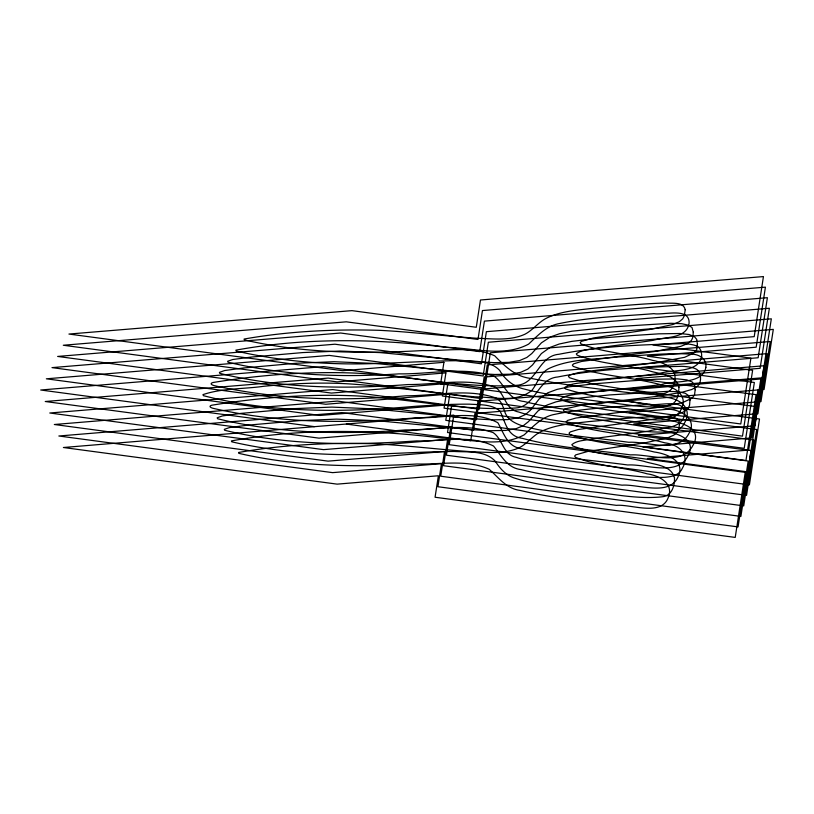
<?xml version="1.0" encoding="UTF-8"?>
<svg xmlns="http://www.w3.org/2000/svg" width="814" height="814" viewBox="0 0 814 814"><rect width="100%" height="100%" fill="white"/><g stroke="black" fill="none" stroke-linecap="round" stroke-linejoin="round"><path stroke-width="1.22" d="M757.895 390.028L748.656 450.081L647.415 458.465L745.359 471.571L735.225 537.413L435.073 497.242L438.38 475.763L337.138 484.137L63.39 447.507L453.785 415.109L449.236 444.688L749.389 484.859L759.513 419.007L624.725 400.966M346.367 424.084L470.726 440.73L474.918 413.451L764.061 389.438L773.3 329.385L490.323 352.798L484.879 388.166L323.677 366.595L40.7 390.008L314.448 426.648M674.501 477.991C674.735 486.039 671.682 496.062 662.158 496.794C637.922 499.47 613.664 493.986 589.611 491.514C564.774 487.8 539.397 485.917 515.343 478.327C506.339 475.814 500.132 468.772 495.288 461.223C484.961 450.244 468.03 452.279 454.354 451.465C421.988 451.587 389.692 454.12 357.336 454.619C315.252 455.158 272.639 451.21 231.695 441.799L231.43 440.923C300.641 428.225 372.222 429.354 442.033 438.115C468.925 438.614 499.155 448.3 524.206 434.849C533.353 426.302 542.216 416.341 555.362 414.234C586.294 407.722 618.091 406.98 649.521 404.405C658.638 406.237 685.602 397.558 684.635 414.041C682.376 429.823 660.205 427.492 648.727 431.094C630.178 433.984 611.507 435.989 592.948 438.777C586.039 440.557 577.574 439.947 571.866 444.617L572.639 445.889C595.441 454.568 620.451 455.514 644.078 461.365C654.354 464.825 671.581 465.018 674.501 477.991M678.937 387.23C678.723 393.905 677.614 402.584 670.217 405.006C648.473 409.941 625.946 403.866 604.12 402.075C577.675 398.311 550.905 395.919 524.969 389.255C514.163 386.935 505.107 380.036 499.725 370.462C489.397 359.483 472.476 361.518 458.791 360.704C426.424 360.836 394.129 363.37 361.772 363.868C319.688 364.407 277.075 360.46 236.131 351.038L235.867 350.162C305.077 337.464 376.658 338.604 446.469 347.364C473.361 347.863 503.591 357.539 528.642 344.098C537.789 335.541 546.652 325.58 559.798 323.473C590.73 316.972 622.527 316.229 653.957 313.644C663.074 315.476 690.048 306.807 689.082 323.28C686.812 339.062 664.641 336.742 653.164 340.333C634.625 343.223 615.954 345.238 597.384 348.016C590.486 349.796 582.01 349.196 576.302 353.856L577.085 355.128C599.877 363.817 624.898 364.753 648.514 370.614C658.791 374.074 676.027 374.257 678.937 387.23M695.176 389.764L694.535 394.882L692.083 398.158L682.397 402.696L655.107 407.824L576.139 417.989L567.582 420.431L566.249 421.713L567.175 423.046C598.697 433.547 632.732 434.076 664.804 442.826C678.489 444.475 690.628 454.293 682.336 468.294C679.659 474.938 671.855 476.75 665.445 477.258C648.483 478.133 631.583 475.722 614.763 473.88C581.918 468.956 548.137 467.541 516.341 457.376C502.818 454.833 502.869 439.133 493.142 432.61C465.232 422.832 434.534 430.067 405.616 429.934C342.877 434.737 278.815 433.801 217.542 418.732L217.206 417.765L222.334 415.934L241.066 413.37L293.925 408.648L331.807 407.102L373.555 408.862L473.534 418.783L492.439 419.851L507.682 419.597L518.457 417.704L525.579 414.468L530.27 410.358L539.173 398.952L547.832 392.786L556.99 389.397L569.637 386.742L593.691 383.842L630.199 380.932L656.491 379.222L677.563 378.876L686.843 379.894L692.124 381.959L694.505 384.778L695.176 389.764M697.405 344.383L696.753 349.501L694.311 352.777L684.615 357.315L657.325 362.444L578.357 372.608L569.8 375.051L568.467 376.333L569.403 377.665C600.925 388.166 634.951 388.695 667.022 397.446C680.708 399.104 692.846 408.913 684.554 422.914C681.888 429.558 674.073 431.369 667.663 431.888C650.701 432.753 633.801 430.341 616.981 428.51C584.137 423.575 550.356 422.161 518.559 411.996C505.036 409.452 505.087 393.752 495.36 387.23C467.45 377.452 436.752 384.696 407.834 384.554C345.095 389.357 281.034 388.42 219.76 373.351L219.424 372.385L224.552 370.553L243.294 367.999L296.154 363.268L334.035 361.721L375.773 363.482L475.763 373.402L494.658 374.481L509.9 374.216L520.675 372.324L527.798 369.098L532.488 364.977L541.391 353.571L550.05 347.405L559.208 344.017L571.855 341.361L595.909 338.461L632.417 335.551L658.709 333.842L679.792 333.496L689.061 334.513L694.342 336.579L696.723 339.397L697.405 344.383M705.87 367.328C702.675 384.991 674.145 380.026 661.487 384.564C637.118 387.627 612.627 389.662 588.247 392.582C579.192 394.546 568.538 393.579 560.643 398.809L561.711 400.203C595.227 410.571 630.952 411.518 665.13 419.332C677.859 421.876 703.917 426.719 692.948 445.39C681.806 466.91 649.287 453.764 630.596 454.884C594.525 450.03 557.824 447.802 522.547 438.41C506.725 436.375 505.647 422.151 500.02 411.111C491.727 403.948 479.761 404.843 469.525 404.171C451.77 404.019 434.035 405.148 416.31 406.217C345.39 412.403 272.71 413.583 203.398 395.665L202.981 394.617C222.283 388.085 243.61 389.173 263.736 386.284C294.169 383.292 324.847 381.949 355.382 384.33C395.451 387.138 435.185 393.213 475.173 396.845C493.711 396.896 516.544 403.347 532.102 390.14C537.81 382.794 540.262 372.486 549.44 368.264C570.197 358.862 593.762 359.595 616.005 357.132C641.127 355.698 666.3 352.513 691.473 354.192C699.043 354.029 706.979 358.994 705.87 367.328M689.957 400.244L689.58 405.209L688.135 408.445L684.462 411.548L677.452 414.428L651.922 419.454L578.296 429.507L570.309 431.908L569.057 433.16L569.912 434.473C597.028 444.027 626.485 444.841 654.293 452.014C666.401 453.561 685.754 460.856 678.245 476.404C669.678 496.947 638.461 483.913 622.059 485.164C588.319 480.565 554.131 477.93 521.041 469.607C507 467.999 501.271 455.413 493.508 446.001C469.993 434.33 441.961 441.615 416.727 440.893C352.666 445.38 287.261 445.523 224.613 430.26L224.318 429.344L229.385 427.594L247.792 425.152L299.593 420.635L336.528 419.118L376.831 420.675L472.72 429.741L490.913 430.708L505.698 430.423L516.31 428.602L523.504 425.539L528.418 421.652L538.095 410.877L547.028 405.046L556.176 401.811L568.61 399.267L609.554 394.932L667.399 391.351L678.408 391.768L685.246 393.264L688.695 395.655L689.957 400.244M693.284 332.183L692.907 337.138L691.462 340.384L687.789 343.477L680.779 346.357L655.25 351.394L581.623 361.436L573.636 363.838L572.384 365.099L573.239 366.402C602.472 376.617 634.259 377.106 664.051 385.602C675.294 386.853 687.861 396.031 681.572 408.333C673.005 428.876 641.788 415.842 625.386 417.094C591.656 412.495 557.458 409.869 524.369 401.546C507.844 400.01 505.168 384.412 494.2 376.261C463.685 366.3 430.443 374.318 399.013 373.86C341.88 377.727 283.699 375.458 227.951 362.199L227.645 361.274L232.712 359.523L251.119 357.081L302.92 352.564L339.855 351.048L380.158 352.604L476.048 361.681L494.251 362.637L509.025 362.352L519.637 360.541L526.831 357.478L531.756 353.581L541.432 342.816L550.356 336.976L559.503 333.75L571.947 331.196L612.891 326.862L670.736 323.28L681.735 323.697L688.573 325.203L692.022 327.584L693.284 332.183M685.215 309.686L684.289 315.801L682.732 318.823L679.314 321.723L673.107 324.44L651.088 329.273L593.447 337.983L581.298 341.412L580.219 342.623L580.921 343.864C603.764 352.879 629.049 353.622 652.625 360.358C662.84 362.301 678.611 368.152 674.348 381.481C672.11 401.648 643.671 392.206 630.819 392.877C597.71 388.817 564.468 385.164 531.756 378.52C515.954 377.167 504.985 366.381 494.719 355.82C472.273 345.665 446.387 351.18 422.547 350.559C363.064 353.866 302.513 353.388 244.312 339.886L244.088 339.051C288.38 331.196 334.269 329.039 379.344 330.321C411.853 331.939 444.169 336.019 476.638 338.237C492.663 338.716 509.829 341.107 524.898 334.239C533.241 329.924 538.736 321.672 547.354 317.755C562.006 310.877 578.52 310.073 594.342 308.16C617.877 306.145 641.412 303.693 665.038 303.042C671.316 303.785 683.485 301.18 685.215 309.686M679.659 423.138L678.744 429.253L677.177 432.265L673.758 435.164L667.561 437.891L645.543 442.724L587.891 451.424L575.752 454.863L574.664 456.064L575.376 457.305C598.209 466.32 623.504 467.063 647.079 473.809C658.597 475.366 673.982 483.14 668.436 497.069C661.69 516.941 631.216 504.019 616.361 505.341C584.187 500.905 551.658 498.026 520.034 490.415C506.4 488.665 498.565 477.553 489.173 469.261C466.727 459.106 440.832 464.621 417.002 464C357.519 467.307 296.968 466.839 238.767 453.327L238.543 452.492C282.834 444.648 328.714 442.48 373.789 443.762C406.308 445.38 438.624 449.47 471.092 451.678C487.118 452.157 504.283 454.558 519.352 447.69C527.686 443.376 533.19 435.114 541.809 431.196C556.45 424.328 572.964 423.524 588.787 421.601C612.332 419.586 635.856 417.134 659.482 416.483C665.771 417.236 677.94 414.631 679.659 423.138M701.627 356.715C698.249 373.534 671.682 369.2 659.411 373.504C636.487 376.526 613.461 378.561 590.526 381.44C582.02 383.353 571.906 382.478 564.56 387.576L565.557 388.939C599.369 399.725 635.642 400.284 669.993 409.279C681.867 410.358 697.252 419.648 689.153 433.038C678.856 454.243 646.794 441.127 628.856 442.287C593.569 437.515 557.702 435.154 523.158 426.119C516.218 423.84 508.577 420.512 505.382 413.441C503.225 407.997 502.136 401.322 496.52 398.209C467.765 387.912 435.958 395.889 406.135 395.767C341.921 401.455 276.852 399.715 213.817 385.541A13.36 2.707 2.8 0 1 212.861 382.529C257.784 375.213 303.663 371.53 349.216 372.904C405.24 374.44 460.734 388.889 516.809 385.307C537.179 383.801 538.207 356.023 558.913 354.283C599.592 346.215 641.463 344.668 682.844 343.64A13.36 2.707 2.8 0 1 695.695 345.665C700.559 347.049 701.933 352.248 701.627 356.715M700.518 379.405L699.999 382.916L697.527 386.304L691.819 389.479L681.623 392.368L658.292 396.194L581.074 405.291L564.855 408.954L563.441 410.266L564.448 411.63C595.828 421.723 629.466 422.629 661.517 430.23C674.063 432.672 697.913 437.83 688.044 455.728C677.747 476.933 645.685 463.817 627.747 464.977C592.46 460.205 556.593 457.844 522.049 448.809C507.264 447.161 503.937 433.14 497.842 422.741C473.331 409.544 443.07 418.64 416.453 417.775C348.484 423.677 279.497 423.555 212.708 408.231A13.36 2.707 2.8 0 1 211.752 405.219C256.664 397.904 302.554 394.22 348.107 395.594C404.131 397.12 459.625 411.579 515.7 407.987C536.07 406.491 537.087 378.714 557.804 376.974C598.483 368.905 640.353 367.358 681.735 366.331A13.36 2.707 2.8 0 1 694.586 368.355C699.45 369.729 700.823 374.939 700.518 379.405M443.925 362.311L440.628 383.801L740.781 423.972L750.905 358.119L652.96 345.014L754.212 336.64L763.44 276.587L480.464 300L476.271 327.279L351.923 310.643L68.936 334.055L342.684 370.696L443.925 362.311M445.899 372.873L442.348 395.98L742.5 436.151L752.624 370.299L647.313 356.206L756.175 347.202L765.414 287.149L482.437 310.561L477.991 339.458L346.276 321.825L63.289 345.248L337.037 381.878L445.899 372.873M447.873 383.435L444.068 408.15L744.22 448.321L754.354 382.478L641.666 367.399L758.149 357.753L767.388 297.7L484.411 321.123L479.711 351.638L340.618 333.018L57.641 356.44L331.39 393.07L447.873 383.435M449.847 393.996L445.787 420.329L745.95 460.5L756.074 394.658L636.019 378.591L760.123 368.315L769.362 308.262L486.375 331.685L481.44 363.807L334.971 344.21L51.994 367.623L325.742 404.263L449.847 393.996M441.463 463.634L437.912 486.731L738.064 526.902L748.188 461.06L642.877 446.967L751.739 437.952L760.978 377.899L478.001 401.322L473.555 430.219L341.829 412.586L58.852 435.999L332.6 472.639L441.463 463.634M444.546 451.505L440.74 476.221L740.893 516.391L751.017 450.549L638.339 435.459L754.822 425.824L764.061 365.771L481.074 389.194L476.383 419.698L337.291 401.088L54.314 424.501L328.062 461.141L444.546 451.505M451.811 404.558L447.517 432.509L747.669 472.68L757.793 406.827L630.372 389.774L762.097 378.876L771.326 318.823L488.349 342.246L483.16 375.987L329.324 355.403L46.347 378.815L320.095 415.455L451.811 404.558M447.619 439.377L443.569 465.71L743.721 505.881L753.856 440.028L633.801 423.962L757.905 413.695L767.134 353.642L484.157 377.055L479.222 409.188L332.753 389.591L49.776 413.003L323.524 449.643L447.619 439.377M450.702 427.248L446.408 455.199L746.56 495.37L756.684 429.517L629.263 412.464L760.988 401.567L770.217 341.514L487.24 364.926L482.051 398.677L328.215 378.093L45.238 401.506L318.986 438.146L450.702 427.248"/></g></svg>
